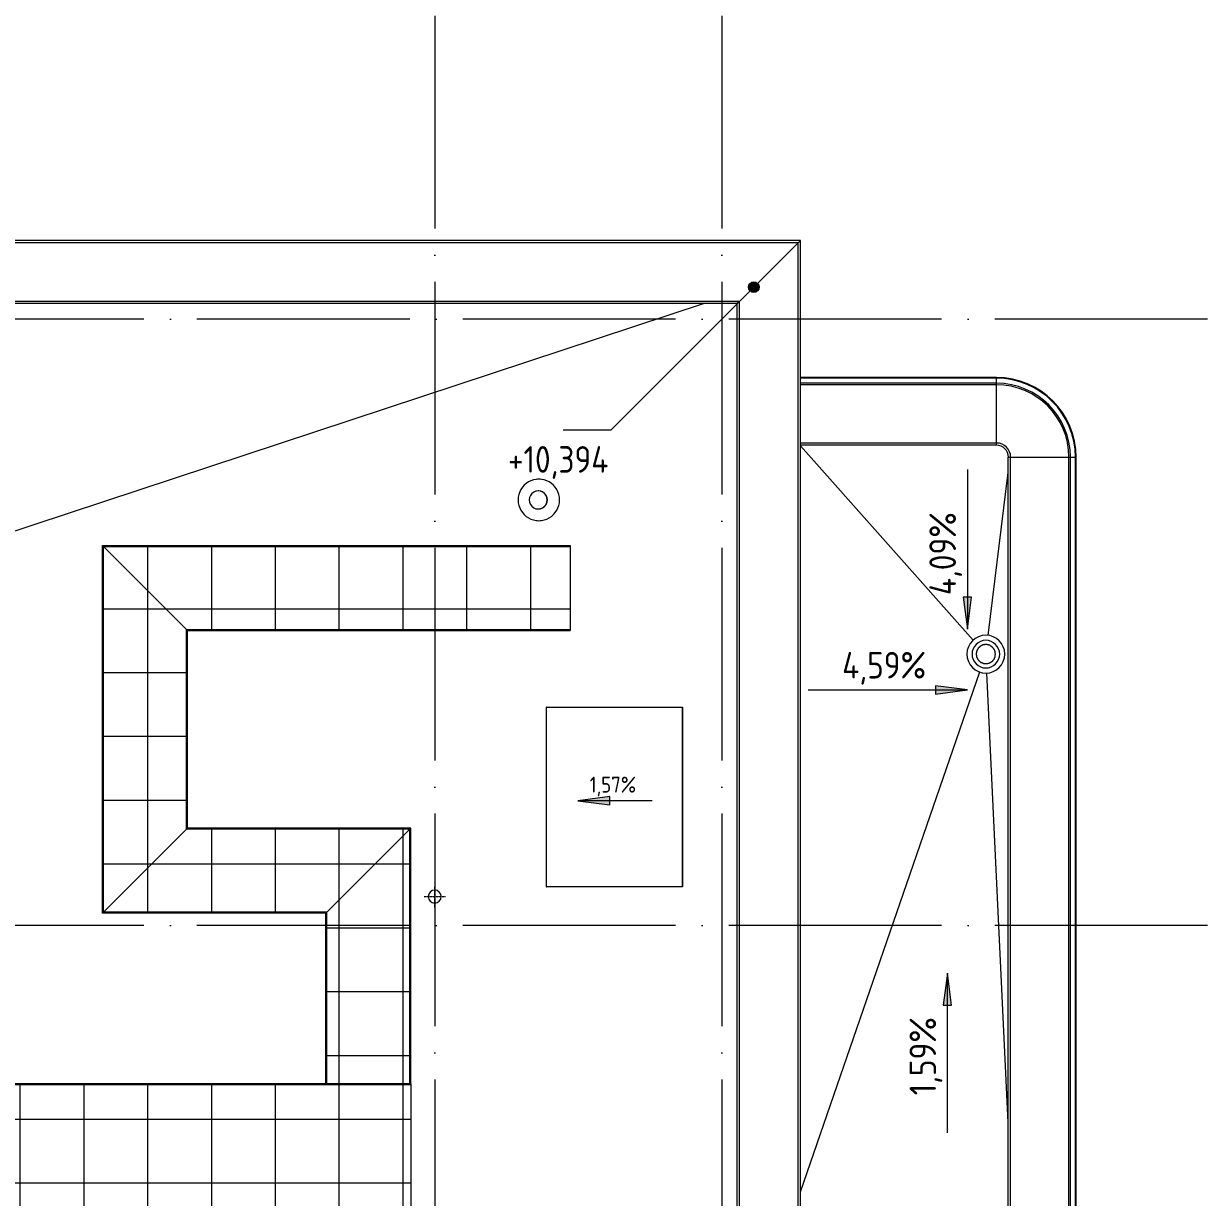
# Model space of a CAD drawing. Header units: millimetres. Extents: x -88595 to 880822, y -1054509 to -148035.
# Drawn here: x 557199 to 568328, y -244109 to -233074 of the extents above; entities that cross this region are included whole.
import ezdxf

# ---------------------------------------------------------------- set-up
doc = ezdxf.new("R2010")
doc.units = ezdxf.units.MM
doc.linetypes.add('ADSK_Линия сетки', pattern=[25, 20, -2.5, 0, -2.5])
doc.linetypes.add('ADSK_Осевая', pattern=[14, 10, -2, 0, -2])
for name, color, linetype, lineweight in [('Крыша', 7, 'Continuous', 9), ('Оборудование', 7, 'Continuous', 18), ('Ограждение', 7, 'Continuous', 9), ('Оси', 7, 'Continuous', 9), ('Отметки', 7, 'Continuous', 9), ('Размеры', 7, 'Continuous', 9), ('Стены внутренние', 7, 'Continuous', 18), ('Трубопровод', 7, 'Continuous', 18)]:
    doc.layers.add(name, color=color, linetype=linetype, lineweight=lineweight)
doc.styles.add('GOST Common_2', font='GOST_Common.ttf', dxfattribs={"width": 0.9, "height": 350})
doc.styles.add('GOST Common_5', font='GOST_Common.ttf', dxfattribs={"width": 0.9, "height": 5})
pattern_1 = [(0, (548766.5, 663825.2), (0, 600), []), (90, (548766.5, 663825.2), (-600, 4e-14), [])]

# ---------------------------------------------------------------- blocks, each defined once
blk = doc.blocks.new('Кровля')
at = {"layer": 'Ограждение'}
h = blk.add_hatch(dxfattribs=at)
h.set_pattern_fill('FP_59', color=256, style=0, pattern_type=2)
h.set_pattern_definition([(0, (559129, 663825.2), (0, 600), []), (90, (559129, 663825.2), (-424.264, 3e-14), [])])
h.paths.add_polyline_path([(570206, 685000), (570216, 685010), (570216, 688447), (570206, 688457), (570206, 685010)])
h = blk.add_hatch(dxfattribs=at)
h.set_pattern_fill('FP_61', color=256, style=0, pattern_type=2)
h.set_pattern_definition([(0, (548766.5, 676498.3), (0, 424.264), []), (90, (548766.5, 676498.3), (-600, 4e-14), [])])
h.paths.add_polyline_path([(574247, 688447), (574606, 688447), (574606, 688457), (570206, 688457), (570216, 688447), (573875, 688447)])
h = blk.add_hatch(dxfattribs=at)
h.set_pattern_fill('FP_18', color=256, style=0, pattern_type=2)
h.set_pattern_definition(pattern_1)
h.paths.add_polyline_path([(570216, 685010), (570996, 685790), (570996, 687667), (570216, 688447), (570216, 685049)])
h = blk.add_hatch(dxfattribs=at)
h.set_pattern_fill('FP_18', color=256, style=0, pattern_type=2)
h.set_pattern_definition(pattern_1)
h.paths.add_polyline_path([(570996, 687667), (574606, 687667), (574606, 688447), (570216, 688447), (570866, 687797)])
h = blk.add_hatch(dxfattribs=at)
h.set_pattern_fill('FP_60', color=256, style=0, pattern_type=2)
h.set_pattern_definition([(0, (560243, 663825.2), (0, 600), []), (90, (560243, 663825.2), (-424.264, 3e-14), [])])
h.paths.add_polyline_path([(570996, 685790), (571006, 685800), (571006, 687657), (570996, 687667), (570996, 685800)])
h = blk.add_hatch(dxfattribs=at)
h.set_pattern_fill('FP_62', color=256, style=0, pattern_type=2)
h.set_pattern_definition([(0, (548766.5, 675384.3), (0, 424.264), []), (90, (548766.5, 675384.3), (-600, 4e-14), [])])
h.paths.add_polyline_path([(574606, 687657), (574606, 687667), (570996, 687667), (571006, 687657), (574247, 687657)])
h = blk.add_hatch(dxfattribs=at)
h.set_pattern_fill('FP_18', color=256, style=0, pattern_type=2)
h.set_pattern_definition(pattern_1)
h.paths.add_polyline_path([(571270, 685010), (572316, 685010), (573096, 685790), (570996, 685790), (570216, 685010), (570525, 685010)])
h = blk.add_hatch(dxfattribs=at)
h.set_pattern_fill('FP_58', color=256, style=0, pattern_type=2)
h.set_pattern_definition([(0, (548766.5, 675169.8), (0, 424.264), []), (90, (548766.5, 675169.8), (-600, 4e-14), [])])
h.paths.add_polyline_path([(572758, 685790), (573096, 685790), (573106, 685800), (571006, 685800), (570996, 685790), (572572, 685790)])
h = blk.add_hatch(dxfattribs=at)
h.set_pattern_fill('FP_18', color=256, style=0, pattern_type=2)
h.set_pattern_definition(pattern_1)
h.paths.add_polyline_path([(572386, 683395), (573096, 683395), (573096, 685790), (572316, 685010), (572316, 683395)])
h = blk.add_hatch(dxfattribs=at)
h.set_pattern_fill('FP_56', color=256, style=0, pattern_type=2)
h.set_pattern_definition([(0, (561293, 663825.2), (0, 600), []), (90, (561293, 663825.2), (-424.264, 3e-14), [])])
h.paths.add_polyline_path([(573096, 683395), (573106, 683395), (573106, 685800), (573096, 685790), (573096, 683401)])
h = blk.add_hatch(dxfattribs=at)
h.set_pattern_fill('FP_57', color=256, style=0, pattern_type=2)
h.set_pattern_definition([(0, (548766.5, 674055.8), (0, 424.264), []), (90, (548766.5, 674055.8), (-600, 4e-14), [])])
h.paths.add_polyline_path([(571642, 685000), (572306, 685000), (572316, 685010), (570216, 685010), (570206, 685000), (571270, 685000)])
h = blk.add_hatch(dxfattribs=at)
h.set_pattern_fill('FP_55', color=256, style=0, pattern_type=2)
h.set_pattern_definition([(0, (560179, 663825.2), (0, 600), []), (90, (560179, 663825.2), (-424.264, 3e-14), [])])
h.paths.add_polyline_path([(572316, 683395), (572316, 685010), (572306, 685000), (572306, 683395)])
h = blk.add_hatch(dxfattribs=at)
h.set_pattern_fill('FP_25', color=256, style=0, pattern_type=2)
h.set_pattern_definition(pattern_1)
h.paths.add_polyline_path([(565315, 682205), (573106, 682205), (573106, 683385), (557086, 683385), (555906, 682205), (565129, 682205)])
h = blk.add_hatch(dxfattribs=at)
h.set_pattern_fill('FP_26', color=256, style=0, pattern_type=2)
h.set_pattern_definition([(0, (548766.5, 673967.3), (0, 424.264), []), (90, (548766.5, 673967.3), (-600, 4e-14), [])])
h.paths.add_polyline_path([(572944, 683385), (573106, 683385), (573106, 683395), (557096, 683395), (557086, 683385), (572758, 683385)])
at = {"layer": 'Отметки'}
h = blk.add_hatch(color=256, dxfattribs=at)
edge = h.paths.add_edge_path()
edge.add_arc((576331, 690885), 50, 0, 360)
at = {"layer": 'Размеры'}
for points in [[(578339, 687670), (578378, 687970), (578299, 687970)], [(578341, 687099), (578041, 687138), (578041, 687059)], [(574676, 686057), (574976, 686017), (574976, 686096)], [(574676, 686057), (574976, 686017), (574976, 686096)], [(578151, 684434), (578112, 684134), (578191, 684134)]]:
    blk.add_hatch(color=256, dxfattribs=at).paths.add_polyline_path(points)
at = {"layer": 'Крыша'}
for p, q in [((575863, 690731), (561128, 685868)), ((578395, 687567), (576769, 689395)), ((578535, 687610), (578724, 689143)), ((578724, 689143), (578724, 689143)), ((576769, 682381), (578456, 687269)), ((578724, 683030), (578521, 687259)), ((574382, 685248), (574382, 686935)), ((574382, 686935), (575660, 686935)), ((575660, 686935), (575660, 685248)), ((575660, 685248), (574382, 685248)), ((578724, 683030), (578724, 683030))]:
    blk.add_line(p, q, dxfattribs=at)
at = {"layer": 'Оборудование'}
for p, q in [((574310, 689080), (574310, 689080)), ((574306, 688970), (574304, 688970)), ((574307, 688935), (574306, 688935)), ((574304, 688800), (574306, 688800)), ((574306, 688835), (574307, 688835)), ((574310, 688690), (574310, 688690))]:
    blk.add_line(p, q, dxfattribs=at)
at = {"layer": 'Оборудование', "flags": 128}
for points in [[(578603, 687435), (578603, 687439), (578602, 687443), (578602, 687446), (578602, 687450), (578601, 687453), (578600, 687457), (578599, 687460), (578598, 687464), (578597, 687467), (578596, 687470), (578594, 687474), (578592, 687477), (578591, 687480), (578589, 687483), (578587, 687486), (578585, 687489), (578583, 687492), (578580, 687495), (578578, 687497), (578575, 687500), (578573, 687502), (578570, 687505), (578567, 687507), (578564, 687509), (578561, 687511), (578558, 687513), (578555, 687515), (578552, 687516), (578549, 687518), (578545, 687519), (578542, 687520), (578539, 687522), (578535, 687523), (578532, 687523), (578528, 687524), (578525, 687525), (578521, 687525), (578517, 687525), (578514, 687525), (578510, 687525), (578507, 687525), (578503, 687525), (578499, 687524), (578496, 687524), (578492, 687523), (578489, 687522), (578485, 687521), (578482, 687520), (578479, 687519), (578475, 687517), (578472, 687516), (578469, 687514), (578466, 687512), (578463, 687510), (578460, 687508), (578457, 687506), (578454, 687504), (578452, 687501), (578449, 687499), (578447, 687496), (578444, 687493), (578442, 687491), (578440, 687488), (578438, 687485), (578436, 687482), (578434, 687479), (578432, 687475), (578431, 687472), (578429, 687469), (578428, 687466), (578427, 687462), (578426, 687459), (578425, 687455), (578424, 687452), (578424, 687448), (578423, 687445), (578423, 687441), (578423, 687437), (578423, 687435)], [(578423, 687435), (578423, 687432), (578423, 687428), (578424, 687425), (578424, 687421), (578425, 687418), (578425, 687414), (578426, 687411), (578427, 687407), (578429, 687404), (578430, 687400), (578431, 687397), (578433, 687394), (578435, 687391), (578437, 687388), (578439, 687385), (578441, 687382), (578443, 687379), (578445, 687376), (578448, 687374), (578450, 687371), (578453, 687369), (578456, 687366), (578458, 687364), (578461, 687362), (578464, 687360), (578467, 687358), (578470, 687356), (578474, 687355), (578477, 687353), (578480, 687352), (578484, 687350), (578487, 687349), (578490, 687348), (578494, 687348), (578498, 687347), (578501, 687346), (578505, 687346), (578508, 687346), (578512, 687346), (578515, 687346), (578519, 687346), (578523, 687346), (578526, 687347), (578530, 687347), (578533, 687348), (578537, 687349), (578540, 687350), (578544, 687351), (578547, 687352), (578550, 687354), (578553, 687355), (578557, 687357), (578560, 687359), (578563, 687361), (578566, 687363), (578569, 687365), (578571, 687367), (578574, 687370), (578577, 687372), (578579, 687375), (578581, 687377), (578584, 687380), (578586, 687383), (578588, 687386), (578590, 687389), (578592, 687392), (578593, 687395), (578595, 687399), (578596, 687402), (578597, 687405), (578599, 687409), (578600, 687412), (578600, 687416), (578601, 687419), (578602, 687423), (578602, 687426), (578602, 687430), (578603, 687434), (578603, 687435)]]:
    blk.add_lwpolyline(points, dxfattribs=at)
at = {"layer": 'Оборудование'}
for radius, start, end in [(178, 0, 180), (130, 0, 180), (178, 180, 0), (130, 180, 0)]:
    blk.add_arc((578513, 687435), radius, start, end, dxfattribs=at)
for centre, major_axis, start_param, end_param in [((574310, 688885), (0, 195), 4.712389, 7.853982), ((574310, 688885), (0, 195), 6.162355, 6.404016), ((574304, 688885), (0, 85), 4.712389, 7.853982), ((574306, 688885), (0, 85), 4.712389, 6.457718), ((574310, 688885), (0, 195), 1.570796, 4.712389), ((574304, 688885), (0, 85), 1.570796, 4.712389), ((574306, 688885), (0, 85), 2.96706, 4.712389), ((574310, 688885), (0, 195), 3.020762, 3.262423)]:
    blk.add_ellipse(centre, major_axis=major_axis, ratio=0.999886, start_param=start_param, end_param=end_param, dxfattribs=at)
at = {"layer": 'Ограждение'}
for p, q in [((576769, 691324), (521692, 691324)), ((576748, 691302), (521714, 691302)), ((576748, 691302), (576198, 690752)), ((576198, 690752), (576748, 691302)), ((576769, 691324), (576748, 691302)), ((576748, 691302), (576769, 691324)), ((576748, 678468), (576748, 691302)), ((576769, 678447), (576769, 691324)), ((576198, 690752), (522264, 690752)), ((576176, 690731), (522285, 690731)), ((576198, 690752), (576176, 690731)), ((576176, 690731), (576198, 690752)), ((576176, 679040), (576176, 690731)), ((576198, 679018), (576198, 690752)), ((578613, 690036), (576769, 690036)), ((578613, 690030), (576769, 690030)), ((578613, 690030), (578613, 690036)), ((578613, 689983), (578613, 690030)), ((578613, 689983), (576769, 689983)), ((578613, 689968), (576769, 689968)), ((578613, 689968), (578613, 689983)), ((578613, 689420), (578613, 689968)), ((578613, 689420), (576769, 689420)), ((578613, 689399), (576769, 689399)), ((578613, 689399), (578613, 689420)), ((578724, 689287), (578746, 689287)), ((578724, 674485), (578724, 689287)), ((578746, 689287), (579293, 689287)), ((578746, 674485), (578746, 689287)), ((579293, 689287), (579308, 689287)), ((579293, 674485), (579293, 689287)), ((579308, 689287), (579355, 689287)), ((579308, 674485), (579308, 689287)), ((579355, 689287), (579361, 689287)), ((579355, 674485), (579355, 689287)), ((579361, 674485), (579361, 689287)), ((570206, 685000), (570206, 688457)), ((570216, 688447), (570206, 688457)), ((570206, 688457), (574606, 688457)), ((570216, 685010), (570216, 688447)), ((570996, 687667), (570216, 688447)), ((570216, 688447), (574606, 688447)), ((574606, 688457), (574606, 688447)), ((574606, 688447), (574606, 687667)), ((570996, 685790), (570996, 687667)), ((571006, 687657), (570996, 687667)), ((570996, 687667), (574606, 687667)), ((571006, 685800), (571006, 687657)), ((571006, 687657), (574606, 687657)), ((574606, 687667), (574606, 687657)), ((570996, 685790), (570216, 685010)), ((571006, 685800), (570996, 685790)), ((573096, 685790), (570996, 685790)), ((573106, 685800), (571006, 685800)), ((573096, 685790), (572316, 685010)), ((573106, 685800), (573096, 685790)), ((573096, 683395), (573096, 685790)), ((573106, 683395), (573106, 685800)), ((570216, 685010), (570206, 685000)), ((572306, 685000), (570206, 685000)), ((572316, 685010), (570216, 685010)), ((572316, 685010), (572306, 685000)), ((572306, 683395), (572306, 685000)), ((572316, 683395), (572316, 685010)), ((573106, 683385), (557086, 683385)), ((572306, 683395), (569292, 683395)), ((572316, 683395), (572306, 683395)), ((573096, 683395), (572316, 683395)), ((573106, 683395), (573096, 683395)), ((573106, 683395), (573106, 683385)), ((573106, 683385), (573106, 682205))]:
    blk.add_line(p, q, dxfattribs=at)
for radius in [749, 742, 695, 681, 133, 112]:
    blk.add_arc((578613, 689287), radius, 0, 90, dxfattribs=at)
at = {"layer": 'Оси', "linetype": 'ADSK_Линия сетки', "ltscale": 100}
for p, q in [((573331, 695936), (573331, 677900)), ((576031, 695936), (576031, 677900)), ((580596, 690585), (508358, 690585)), ((580596, 684885), (508358, 684885))]:
    blk.add_line(p, q, dxfattribs=at)
at = {"layer": 'Отметки', "lineweight": 20}
for p, q in [((576331, 690885), (574986, 689541)), ((574986, 689541), (574539, 689541))]:
    blk.add_line(p, q, dxfattribs=at)
at = {"layer": 'Отметки'}
blk.add_circle((576331, 690885), 50, dxfattribs=at)
at = {"layer": 'Размеры', "lineweight": 20}
for p, q in [((578339, 689170), (578339, 687670)), ((576841, 687099), (578341, 687099)), ((575376, 686057), (574676, 686057)), ((575376, 686057), (574676, 686057)), ((578151, 682934), (578151, 684434))]:
    blk.add_line(p, q, dxfattribs=at)
at = {"layer": 'Размеры'}
for p, q in [((578378, 687970), (578299, 687970)), ((578299, 687970), (578339, 687670)), ((578339, 687670), (578378, 687970)), ((578341, 687099), (578041, 687138)), ((578041, 687138), (578041, 687059)), ((578041, 687059), (578341, 687099)), ((574976, 686096), (574676, 686057)), ((574976, 686096), (574676, 686057)), ((574676, 686057), (574976, 686017)), ((574676, 686057), (574976, 686017)), ((574976, 686017), (574976, 686096)), ((574976, 686017), (574976, 686096)), ((578151, 684434), (578112, 684134)), ((578191, 684134), (578151, 684434)), ((578112, 684134), (578191, 684134))]:
    blk.add_line(p, q, dxfattribs=at)
at = {"layer": 'Стены внутренние'}
for p, q in [((574380, 686937), (575662, 686937)), ((574380, 686937), (574380, 685246)), ((574382, 686935), (574380, 686935)), ((575662, 686935), (575660, 686935)), ((575662, 685246), (575662, 686937)), ((574380, 685248), (574382, 685248)), ((575662, 685246), (574380, 685246)), ((575660, 685248), (575660, 685246))]:
    blk.add_line(p, q, dxfattribs=at)
at = {"layer": 'Трубопровод', "linetype": 'ADSK_Осевая'}
for p, q in [((573331, 685055), (573331, 685255)), ((573231, 685155), (573431, 685155))]:
    blk.add_line(p, q, dxfattribs=at)
at = {"layer": 'Трубопровод'}
for start, end in [(0, 180), (180, 0)]:
    blk.add_arc((573331, 685155), 61, start, end, dxfattribs=at)
at = {"layer": 'Отметки', "style": 'GOST Common_2', "width": 0.9}
blk.add_text('+10,394', height=250, dxfattribs=at).set_placement((574020, 689141))
at = {"layer": 'Размеры', "width": 0.9}
for s, height, rotation, style, p in [('4,09%%%', 250, 90, 'GOST Common_2', (578232, 687990)), ('4,59%%%', 250, 360, 'GOST Common_2', (577162, 687206)), ('1,57%%%', 150, 360, 'GOST Common_5', (574788, 686133)), ('1,57%%%', 150, 360, 'GOST Common_5', (574788, 686133)), ('1,59%%%', 250, 90, 'GOST Common_2', (578045, 683287))]:
    blk.add_text(s, height=height, rotation=rotation, dxfattribs=dict(at, style=style)).set_placement(p)

msp = doc.modelspace()

# ---------------------------------------------------------------- block references
at = {"layer": 'Оборудование', "color": 5, "true_color": 0x0000ff}
msp.add_blockref('Кровля', (-12267, -926437), dxfattribs=at)

doc.saveas('drawing.dxf')
